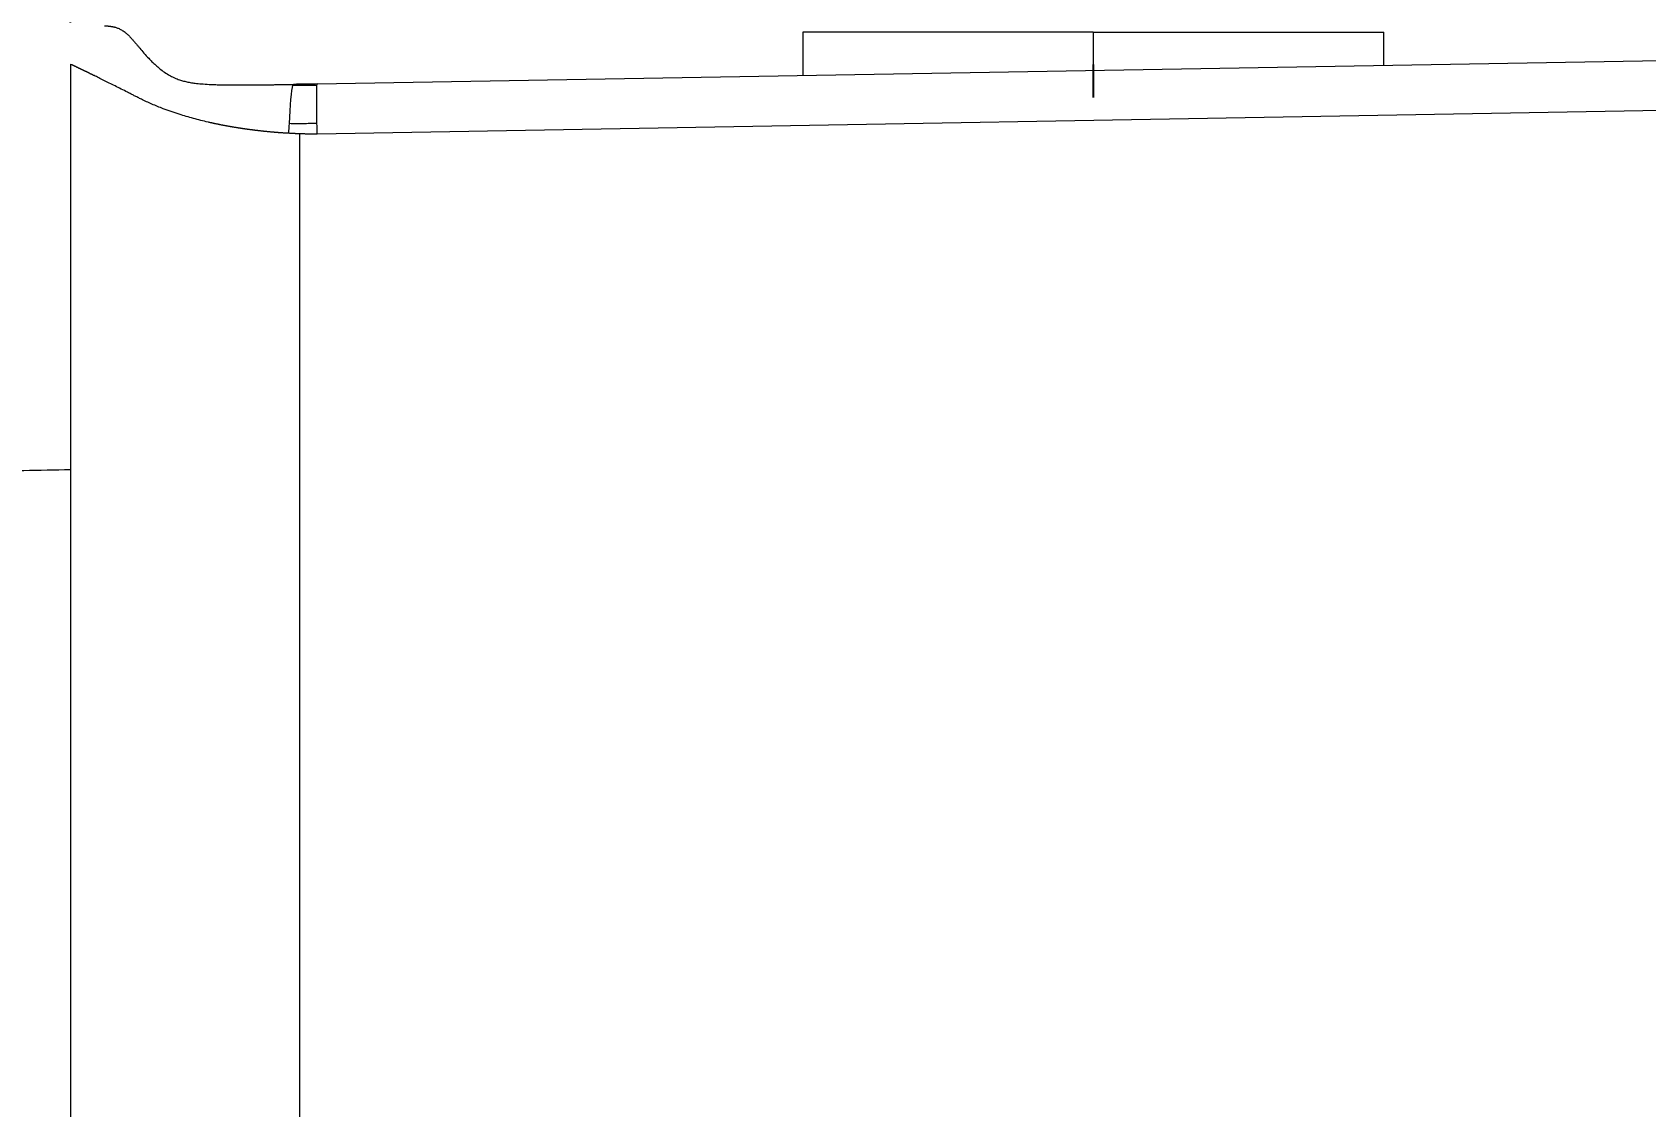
# Model space of a CAD drawing. Header units: millimetres. Extents: x 13235 to 13829, y -4257 to -3417.
# Drawn here: x 13697.81 to 13721.98, y -3945.61 to -3929.51 of the extents above; entities that cross this region are included whole.
import ezdxf

# ---------------------------------------------------------------- set-up
doc = ezdxf.new("R2010")
doc.units = ezdxf.units.MM
doc.header["$LTSCALE"] = 0.1
doc.linetypes.add('CENTER2', pattern=[28.575, 19.05, -3.175, 3.175, -3.175])
doc.linetypes.add('HIDDENX2', pattern=[19.05, 12.7, -6.35])
doc.layers.get('0').update_dxf_attribs({"lineweight": 15})
doc.layers.add('DIM', color=3, linetype='Continuous', lineweight=9)
doc.layers.add('HIDDEN', color=8, linetype='HIDDENX2')
doc.styles.add('ARIAL', font='arial.ttf')
doc.dimstyles.new('사본 ISO-25', dxfattribs={"dimtxt": 4, "dimasz": 3.5, "dimexe": 0.5, "dimexo": 0.625, "dimgap": 1.5, "dimtad": 1, "dimtih": 1, "dimtoh": 1, "dimdec": 1, "dimlfac": 4, "dimdsep": 46, "dimtxsty": 'ARIAL', "dimcen": 0, "dimclrd": 3, "dimclre": 3, "dimclrt": 3, "dimadec": 1, "dimazin": 0, "dimtfac": 1, "dimtdec": 1, "dimtmove": 0, "dimatfit": 3, "dimfxl": 1.25, "dimtfill": 1, "dimarcsym": 0})

# ---------------------------------------------------------------- blocks, each defined once
blk = doc.blocks.new('*D101')
at = {"layer": 'Defpoints', "color": 0, "transparency": 16777216}
for p in [(13734.007, -3917.784), (13698.385, -3929.99), (13734.007, -3930.488)]:
    blk.add_point(p, dxfattribs=at)
at = {"layer": 'DIM', "color": 3, "lineweight": -2, "transparency": 16777216}
for p, q in [((13698.385, -3929.365), (13698.385, -3917.284)), ((13734.007, -3929.863), (13734.007, -3917.284)), ((13698.385, -3917.784), (13692.616, -3917.784)), ((13730.507, -3917.784), (13701.885, -3917.784))]:
    blk.add_line(p, q, dxfattribs=at)
at = {"layer": 'DIM', "color": 3, "transparency": 16777216}
for points in [[(13701.885, -3917.201), (13701.885, -3918.368), (13698.385, -3917.784)], [(13730.507, -3917.201), (13730.507, -3918.368), (13734.007, -3917.784)]]:
    blk.add_solid(points, dxfattribs=at)
at = {"layer": 'DIM', "color": 3, "transparency": 16777216, "insert": (13684.54, -3917.784), "char_height": 4, "attachment_point": 5, "style": 'ARIAL', "bg_fill": 3, "box_fill_scale": 1.1, "bg_fill_color": 256, "bg_fill_true_color": 13158600, "bg_fill_transparency": 0}
blk.add_mtext('142.5', dxfattribs=at)

msp = doc.modelspace()

# ---------------------------------------------------------------- linework, layer by layer
at = {"linetype": 'Continuous', "lineweight": 18, "extrusion": (-1, -2.22045e-16, 0)}
for p, q in [((13709.355, -3929.513), (13709.355, -3930.161)), ((13713.705, -3929.513), (13709.355, -3929.513)), ((13713.705, -3929.513), (13718.055, -3929.513)), ((13718.055, -3930.009), (13718.055, -3929.513)), ((13702.08, -3930.288), (13734.007, -3929.731)), ((13702.08, -3930.288), (13734.007, -3929.731)), ((13698.385, -3929.991), (13698.385, -3955.626)), ((13698.385, -3929.991), (13698.385, -3955.626)), ((13698.385, -3936.07), (13695.592, -3936.119))]:
    msp.add_line(p, q, dxfattribs=at)
at = {"linetype": 'Continuous', "lineweight": 13, "extrusion": (-1, -2.22045e-16, 0)}
for p, q in [((13713.705, -3929.513), (13713.705, -3930.085)), ((13734.007, -3930.48), (13702.08, -3931.038)), ((13734.007, -3930.48), (13702.08, -3931.038)), ((13701.823, -3955.669), (13701.823, -3931.035)), ((13701.823, -3955.669), (13701.823, -3931.035))]:
    msp.add_line(p, q, dxfattribs=at)
at = {"linetype": 'Continuous', "lineweight": 18}
for points, knots in [([(13698.895, -3929.416), (13698.896, -3929.416), (13698.897, -3929.416), (13698.899, -3929.417), (13698.902, -3929.417), (13698.904, -3929.417), (13698.906, -3929.417), (13698.908, -3929.417), (13698.91, -3929.417), (13698.913, -3929.417), (13698.915, -3929.417), (13698.918, -3929.417), (13698.92, -3929.417), (13698.923, -3929.417), (13698.925, -3929.418), (13698.928, -3929.418), (13698.931, -3929.418), (13698.933, -3929.418), (13698.936, -3929.418), (13698.939, -3929.418), (13698.942, -3929.419), (13698.945, -3929.419), (13698.947, -3929.419), (13698.95, -3929.419), (13698.953, -3929.42), (13698.956, -3929.42), (13698.96, -3929.42), (13698.963, -3929.421), (13698.966, -3929.421), (13698.969, -3929.421), (13698.972, -3929.422), (13698.975, -3929.422), (13698.979, -3929.422), (13698.982, -3929.423), (13698.985, -3929.423), (13698.989, -3929.424), (13698.992, -3929.424), (13698.996, -3929.425), (13698.999, -3929.425), (13699.002, -3929.426), (13699.006, -3929.426), (13699.009, -3929.427), (13699.013, -3929.428), (13699.017, -3929.428), (13699.02, -3929.429), (13699.024, -3929.43), (13699.027, -3929.431), (13699.031, -3929.432), (13699.035, -3929.432), (13699.039, -3929.433), (13699.042, -3929.434), (13699.046, -3929.435), (13699.05, -3929.436), (13699.054, -3929.437), (13699.063, -3929.44), (13699.079, -3929.445), (13699.101, -3929.453), (13699.125, -3929.464), (13699.149, -3929.477), (13699.175, -3929.493), (13699.204, -3929.514), (13699.229, -3929.536), (13699.251, -3929.556), (13699.272, -3929.576), (13699.293, -3929.599), (13699.312, -3929.619), (13699.325, -3929.634), (13699.339, -3929.65), (13699.352, -3929.666), (13699.366, -3929.682), (13699.38, -3929.699), (13699.395, -3929.716), (13699.409, -3929.733), (13699.439, -3929.769), (13699.487, -3929.827), (13699.549, -3929.895), (13699.607, -3929.955), (13699.663, -3930.008), (13699.725, -3930.061), (13699.795, -3930.114), (13699.863, -3930.156), (13699.921, -3930.186), (13699.964, -3930.205), (13699.999, -3930.219), (13700.032, -3930.23), (13700.075, -3930.243), (13700.129, -3930.256), (13700.199, -3930.269), (13700.28, -3930.28), (13700.377, -3930.289), (13700.462, -3930.294), (13700.525, -3930.297), (13700.563, -3930.298), (13700.602, -3930.299), (13700.642, -3930.3), (13700.681, -3930.301), (13700.719, -3930.302), (13700.756, -3930.302), (13700.791, -3930.302), (13700.826, -3930.303), (13700.861, -3930.303), (13700.895, -3930.303), (13700.928, -3930.303), (13700.971, -3930.303), (13701.024, -3930.303), (13701.087, -3930.302), (13701.149, -3930.302), (13701.198, -3930.301), (13701.234, -3930.301), (13701.259, -3930.301), (13701.284, -3930.3), (13701.308, -3930.3), (13701.333, -3930.3), (13701.358, -3930.299), (13701.382, -3930.299), (13701.407, -3930.299), (13701.432, -3930.298), (13701.457, -3930.298), (13701.481, -3930.298), (13701.506, -3930.297), (13701.531, -3930.297), (13701.556, -3930.297), (13701.58, -3930.296), (13701.605, -3930.296), (13701.629, -3930.295), (13701.654, -3930.295), (13701.678, -3930.295), (13701.703, -3930.294), (13701.719, -3930.294), (13701.727, -3930.294)], [0, 0, 0, 0, 0.002522, 0.005036, 0.007544, 0.010046, 0.012541, 0.015029, 0.017511, 0.019987, 0.022456, 0.024918, 0.027374, 0.029824, 0.032268, 0.034706, 0.037137, 0.039562, 0.041981, 0.044393, 0.0468, 0.0492, 0.051594, 0.053982, 0.056364, 0.05874, 0.06111, 0.063473, 0.065831, 0.068183, 0.070528, 0.072867, 0.075201, 0.077528, 0.079849, 0.082164, 0.084473, 0.086776, 0.089073, 0.091364, 0.093649, 0.095928, 0.0982, 0.100467, 0.102728, 0.104983, 0.107232, 0.109475, 0.111712, 0.113944, 0.116169, 0.118389, 0.120603, 0.122812, 0.125014, 0.137117, 0.149385, 0.161844, 0.174532, 0.187511, 0.201959, 0.218749, 0.225084, 0.23541, 0.249998, 0.256718, 0.263501, 0.270351, 0.277263, 0.284229, 0.291243, 0.298298, 0.305386, 0.312502, 0.342698, 0.375003, 0.396665, 0.420019, 0.445037, 0.471694, 0.499994, 0.518087, 0.531243, 0.542426, 0.552843, 0.562495, 0.5825, 0.603289, 0.624996, 0.653948, 0.687496, 0.696449, 0.706828, 0.718743, 0.728876, 0.739291, 0.749999, 0.759454, 0.768764, 0.777911, 0.786877, 0.795643, 0.804189, 0.812497, 0.828732, 0.844607, 0.860052, 0.874998, 0.881032, 0.887066, 0.893099, 0.89913, 0.905156, 0.911178, 0.917193, 0.923201, 0.929201, 0.935189, 0.941167, 0.947131, 0.953082, 0.959016, 0.964934, 0.970832, 0.976711, 0.982569, 0.988404, 0.994215, 1, 1, 1, 1]), ([(13698.895, -3929.416), (13698.896, -3929.416), (13698.897, -3929.416), (13698.899, -3929.417), (13698.902, -3929.417), (13698.904, -3929.417), (13698.906, -3929.417), (13698.908, -3929.417), (13698.91, -3929.417), (13698.913, -3929.417), (13698.915, -3929.417), (13698.918, -3929.417), (13698.92, -3929.417), (13698.923, -3929.417), (13698.925, -3929.418), (13698.928, -3929.418), (13698.931, -3929.418), (13698.933, -3929.418), (13698.936, -3929.418), (13698.939, -3929.418), (13698.942, -3929.419), (13698.945, -3929.419), (13698.947, -3929.419), (13698.95, -3929.419), (13698.953, -3929.42), (13698.956, -3929.42), (13698.96, -3929.42), (13698.963, -3929.421), (13698.966, -3929.421), (13698.969, -3929.421), (13698.972, -3929.422), (13698.975, -3929.422), (13698.979, -3929.422), (13698.982, -3929.423), (13698.985, -3929.423), (13698.989, -3929.424), (13698.992, -3929.424), (13698.996, -3929.425), (13698.999, -3929.425), (13699.002, -3929.426), (13699.006, -3929.426), (13699.009, -3929.427), (13699.013, -3929.428), (13699.017, -3929.428), (13699.02, -3929.429), (13699.024, -3929.43), (13699.027, -3929.431), (13699.031, -3929.432), (13699.035, -3929.432), (13699.039, -3929.433), (13699.042, -3929.434), (13699.046, -3929.435), (13699.05, -3929.436), (13699.054, -3929.437), (13699.063, -3929.44), (13699.079, -3929.445), (13699.101, -3929.453), (13699.125, -3929.464), (13699.149, -3929.477), (13699.175, -3929.493), (13699.204, -3929.514), (13699.229, -3929.536), (13699.251, -3929.556), (13699.272, -3929.576), (13699.293, -3929.599), (13699.312, -3929.619), (13699.325, -3929.634), (13699.339, -3929.65), (13699.352, -3929.666), (13699.366, -3929.682), (13699.38, -3929.699), (13699.395, -3929.716), (13699.409, -3929.733), (13699.439, -3929.769), (13699.487, -3929.827), (13699.549, -3929.895), (13699.607, -3929.955), (13699.663, -3930.008), (13699.725, -3930.061), (13699.795, -3930.114), (13699.863, -3930.156), (13699.921, -3930.186), (13699.964, -3930.205), (13699.999, -3930.219), (13700.032, -3930.23), (13700.075, -3930.243), (13700.129, -3930.256), (13700.199, -3930.269), (13700.28, -3930.28), (13700.377, -3930.289), (13700.462, -3930.294), (13700.525, -3930.297), (13700.563, -3930.298), (13700.602, -3930.299), (13700.642, -3930.3), (13700.681, -3930.301), (13700.719, -3930.302), (13700.756, -3930.302), (13700.791, -3930.302), (13700.826, -3930.303), (13700.861, -3930.303), (13700.895, -3930.303), (13700.928, -3930.303), (13700.971, -3930.303), (13701.024, -3930.303), (13701.087, -3930.302), (13701.149, -3930.302), (13701.198, -3930.301), (13701.234, -3930.301), (13701.259, -3930.301), (13701.284, -3930.3), (13701.308, -3930.3), (13701.333, -3930.3), (13701.358, -3930.299), (13701.382, -3930.299), (13701.407, -3930.299), (13701.432, -3930.298), (13701.457, -3930.298), (13701.481, -3930.298), (13701.506, -3930.297), (13701.531, -3930.297), (13701.556, -3930.297), (13701.58, -3930.296), (13701.605, -3930.296), (13701.629, -3930.295), (13701.654, -3930.295), (13701.678, -3930.295), (13701.703, -3930.294), (13701.719, -3930.294), (13701.727, -3930.294)], [0, 0, 0, 0, 0.002522, 0.005036, 0.007544, 0.010046, 0.012541, 0.015029, 0.017511, 0.019987, 0.022456, 0.024918, 0.027374, 0.029824, 0.032268, 0.034706, 0.037137, 0.039562, 0.041981, 0.044393, 0.0468, 0.0492, 0.051594, 0.053982, 0.056364, 0.05874, 0.06111, 0.063473, 0.065831, 0.068183, 0.070528, 0.072867, 0.075201, 0.077528, 0.079849, 0.082164, 0.084473, 0.086776, 0.089073, 0.091364, 0.093649, 0.095928, 0.0982, 0.100467, 0.102728, 0.104983, 0.107232, 0.109475, 0.111712, 0.113944, 0.116169, 0.118389, 0.120603, 0.122812, 0.125014, 0.137117, 0.149385, 0.161844, 0.174532, 0.187511, 0.201959, 0.218749, 0.225084, 0.23541, 0.249998, 0.256718, 0.263501, 0.270351, 0.277263, 0.284229, 0.291243, 0.298298, 0.305386, 0.312502, 0.342698, 0.375003, 0.396665, 0.420019, 0.445037, 0.471694, 0.499994, 0.518087, 0.531243, 0.542426, 0.552843, 0.562495, 0.5825, 0.603289, 0.624996, 0.653948, 0.687496, 0.696449, 0.706828, 0.718743, 0.728876, 0.739291, 0.749999, 0.759454, 0.768764, 0.777911, 0.786877, 0.795643, 0.804189, 0.812497, 0.828732, 0.844607, 0.860052, 0.874998, 0.881032, 0.887066, 0.893099, 0.89913, 0.905156, 0.911178, 0.917193, 0.923201, 0.929201, 0.935189, 0.941167, 0.947131, 0.953082, 0.959016, 0.964934, 0.970832, 0.976711, 0.982569, 0.988404, 0.994215, 1, 1, 1, 1]), ([(13702.08, -3930.288), (13702.051, -3930.288), (13702.006, -3930.289), (13701.948, -3930.29), (13701.889, -3930.291), (13701.815, -3930.292), (13701.756, -3930.293), (13701.727, -3930.294)], [0, 0, 0, 0, 0.25, 0.375, 0.5, 0.75, 1, 1, 1, 1]), ([(13702.08, -3930.288), (13702.051, -3930.288), (13702.006, -3930.289), (13701.948, -3930.29), (13701.889, -3930.291), (13701.815, -3930.292), (13701.756, -3930.293), (13701.727, -3930.294)], [0, 0, 0, 0, 0.25, 0.375, 0.5, 0.75, 1, 1, 1, 1])]:
    msp.add_open_spline(points, degree=3, knots=knots, dxfattribs=at)
for points, degree in [([(13698.385, -3929.99), (13698.385, -3929.992)], 1), ([(13698.401, -3929.999), (13698.395, -3929.996), (13698.387, -3929.992), (13698.385, -3929.991), (13698.385, -3929.991)], 3), ([(13698.401, -3929.999), (13698.395, -3929.996), (13698.387, -3929.992), (13698.385, -3929.991), (13698.385, -3929.991)], 3), ([(13701.656, -3931.027), (13701.658, -3930.979), (13701.661, -3930.931), (13701.664, -3930.882)], 3), ([(13701.656, -3931.027), (13701.658, -3930.979), (13701.661, -3930.931), (13701.664, -3930.882)], 3), ([(13698.385, -3936.07), (13697.919, -3936.078), (13696.988, -3936.095), (13696.057, -3936.111), (13695.592, -3936.119)], 3)]:
    msp.add_open_spline(points, degree=degree, dxfattribs=at)
at = {"linetype": 'Continuous', "lineweight": 13}
for points, knots in [([(13701.656, -3931.027), (13701.651, -3931.027), (13701.641, -3931.026), (13701.626, -3931.025), (13701.612, -3931.025), (13701.597, -3931.024), (13701.583, -3931.023), (13701.568, -3931.022), (13701.553, -3931.021), (13701.539, -3931.02), (13701.524, -3931.019), (13701.51, -3931.018), (13701.495, -3931.017), (13701.48, -3931.015), (13701.466, -3931.014), (13701.451, -3931.013), (13701.437, -3931.012), (13701.422, -3931.011), (13701.407, -3931.009), (13701.393, -3931.008), (13701.378, -3931.007), (13701.364, -3931.005), (13701.349, -3931.004), (13701.335, -3931.003), (13701.32, -3931.001), (13701.306, -3931), (13701.291, -3930.998), (13701.277, -3930.997), (13701.262, -3930.995), (13701.248, -3930.994), (13701.233, -3930.992), (13701.219, -3930.99), (13701.204, -3930.989), (13701.19, -3930.987), (13701.176, -3930.985), (13701.161, -3930.984), (13701.147, -3930.982), (13701.132, -3930.98), (13701.118, -3930.978), (13701.104, -3930.976), (13701.089, -3930.975), (13701.075, -3930.973), (13701.061, -3930.971), (13701.046, -3930.969), (13701.032, -3930.967), (13701.018, -3930.965), (13701.004, -3930.963), (13700.989, -3930.961), (13700.975, -3930.959), (13700.961, -3930.957), (13700.947, -3930.955), (13700.932, -3930.952), (13700.918, -3930.95), (13700.904, -3930.948), (13700.89, -3930.946), (13700.876, -3930.943), (13700.862, -3930.941), (13700.848, -3930.939), (13700.834, -3930.936), (13700.82, -3930.934), (13700.806, -3930.932), (13700.791, -3930.929), (13700.777, -3930.927), (13700.764, -3930.924), (13700.75, -3930.922), (13700.736, -3930.919), (13700.722, -3930.917), (13700.708, -3930.914), (13700.694, -3930.912), (13700.68, -3930.909), (13700.666, -3930.906), (13700.652, -3930.904), (13700.639, -3930.901), (13700.625, -3930.898), (13700.611, -3930.895), (13700.597, -3930.892), (13700.583, -3930.89), (13700.57, -3930.887), (13700.556, -3930.884), (13700.542, -3930.881), (13700.529, -3930.878), (13700.515, -3930.875), (13700.502, -3930.872), (13700.488, -3930.869), (13700.475, -3930.866), (13700.461, -3930.863), (13700.415, -3930.852), (13700.336, -3930.833), (13700.227, -3930.805), (13700.12, -3930.774), (13700.029, -3930.746), (13699.954, -3930.722), (13699.893, -3930.701), (13699.834, -3930.68), (13699.736, -3930.644), (13699.604, -3930.59), (13699.48, -3930.533), (13699.401, -3930.494), (13699.366, -3930.476), (13699.332, -3930.458), (13699.292, -3930.438), (13699.225, -3930.404), (13699.145, -3930.363), (13699.053, -3930.317), (13698.966, -3930.274), (13698.884, -3930.233), (13698.808, -3930.195), (13698.757, -3930.17), (13698.727, -3930.156), (13698.716, -3930.15), (13698.704, -3930.144), (13698.693, -3930.139), (13698.682, -3930.134), (13698.671, -3930.128), (13698.66, -3930.123), (13698.65, -3930.118), (13698.639, -3930.113), (13698.629, -3930.108), (13698.619, -3930.103), (13698.61, -3930.099), (13698.6, -3930.094), (13698.591, -3930.09), (13698.582, -3930.085), (13698.573, -3930.081), (13698.564, -3930.077), (13698.556, -3930.073), (13698.547, -3930.069), (13698.539, -3930.065), (13698.531, -3930.061), (13698.524, -3930.057), (13698.516, -3930.054), (13698.509, -3930.05), (13698.502, -3930.047), (13698.495, -3930.043), (13698.488, -3930.04), (13698.482, -3930.037), (13698.475, -3930.034), (13698.469, -3930.031), (13698.464, -3930.028), (13698.458, -3930.026), (13698.452, -3930.023), (13698.447, -3930.021), (13698.442, -3930.018), (13698.437, -3930.016), (13698.433, -3930.014), (13698.428, -3930.012), (13698.424, -3930.01), (13698.42, -3930.008), (13698.416, -3930.006), (13698.413, -3930.004), (13698.41, -3930.003), (13698.406, -3930.001), (13698.403, -3930), (13698.402, -3929.999), (13698.401, -3929.999)], [0, 0, 0, 0, 0.002907, 0.005814, 0.008721, 0.01163, 0.014539, 0.017448, 0.020358, 0.023269, 0.02618, 0.029092, 0.032005, 0.034918, 0.037832, 0.040747, 0.043662, 0.046578, 0.049495, 0.052413, 0.055331, 0.05825, 0.06117, 0.06409, 0.067011, 0.069934, 0.072856, 0.07578, 0.078704, 0.08163, 0.084556, 0.087483, 0.09041, 0.093339, 0.096269, 0.099199, 0.10213, 0.105062, 0.107995, 0.110929, 0.113864, 0.1168, 0.119737, 0.122674, 0.125613, 0.128553, 0.131493, 0.134435, 0.137378, 0.140321, 0.143266, 0.146211, 0.149158, 0.152106, 0.155055, 0.158004, 0.160955, 0.163907, 0.16686, 0.169815, 0.17277, 0.175726, 0.178684, 0.181642, 0.184602, 0.187563, 0.190525, 0.193489, 0.196453, 0.199419, 0.202386, 0.205354, 0.208323, 0.211294, 0.214265, 0.217239, 0.220213, 0.223188, 0.226165, 0.229143, 0.232123, 0.235103, 0.238085, 0.241069, 0.244053, 0.247039, 0.250027, 0.274787, 0.299703, 0.324781, 0.350025, 0.364892, 0.379848, 0.394892, 0.410026, 0.455063, 0.500019, 0.515642, 0.525124, 0.531268, 0.546598, 0.562519, 0.594258, 0.625015, 0.656633, 0.687997, 0.719117, 0.750006, 0.755513, 0.761015, 0.766513, 0.772007, 0.777497, 0.782984, 0.788466, 0.793944, 0.799419, 0.80489, 0.810358, 0.815822, 0.821282, 0.826739, 0.832193, 0.837644, 0.843091, 0.848535, 0.853976, 0.859415, 0.86485, 0.870283, 0.875712, 0.881139, 0.886564, 0.891986, 0.897405, 0.902822, 0.908237, 0.913649, 0.91906, 0.924468, 0.929874, 0.935278, 0.94068, 0.946081, 0.951479, 0.956876, 0.962272, 0.967665, 0.973058, 0.978449, 0.983838, 0.989227, 0.994614, 1, 1, 1, 1]), ([(13701.656, -3931.027), (13701.651, -3931.027), (13701.641, -3931.026), (13701.626, -3931.025), (13701.612, -3931.025), (13701.597, -3931.024), (13701.583, -3931.023), (13701.568, -3931.022), (13701.553, -3931.021), (13701.539, -3931.02), (13701.524, -3931.019), (13701.51, -3931.018), (13701.495, -3931.017), (13701.48, -3931.015), (13701.466, -3931.014), (13701.451, -3931.013), (13701.437, -3931.012), (13701.422, -3931.011), (13701.407, -3931.009), (13701.393, -3931.008), (13701.378, -3931.007), (13701.364, -3931.005), (13701.349, -3931.004), (13701.335, -3931.003), (13701.32, -3931.001), (13701.306, -3931), (13701.291, -3930.998), (13701.277, -3930.997), (13701.262, -3930.995), (13701.248, -3930.994), (13701.233, -3930.992), (13701.219, -3930.99), (13701.204, -3930.989), (13701.19, -3930.987), (13701.176, -3930.985), (13701.161, -3930.984), (13701.147, -3930.982), (13701.132, -3930.98), (13701.118, -3930.978), (13701.104, -3930.976), (13701.089, -3930.975), (13701.075, -3930.973), (13701.061, -3930.971), (13701.046, -3930.969), (13701.032, -3930.967), (13701.018, -3930.965), (13701.004, -3930.963), (13700.989, -3930.961), (13700.975, -3930.959), (13700.961, -3930.957), (13700.947, -3930.955), (13700.932, -3930.952), (13700.918, -3930.95), (13700.904, -3930.948), (13700.89, -3930.946), (13700.876, -3930.943), (13700.862, -3930.941), (13700.848, -3930.939), (13700.834, -3930.936), (13700.82, -3930.934), (13700.806, -3930.932), (13700.791, -3930.929), (13700.777, -3930.927), (13700.764, -3930.924), (13700.75, -3930.922), (13700.736, -3930.919), (13700.722, -3930.917), (13700.708, -3930.914), (13700.694, -3930.912), (13700.68, -3930.909), (13700.666, -3930.906), (13700.652, -3930.904), (13700.639, -3930.901), (13700.625, -3930.898), (13700.611, -3930.895), (13700.597, -3930.892), (13700.583, -3930.89), (13700.57, -3930.887), (13700.556, -3930.884), (13700.542, -3930.881), (13700.529, -3930.878), (13700.515, -3930.875), (13700.502, -3930.872), (13700.488, -3930.869), (13700.475, -3930.866), (13700.461, -3930.863), (13700.415, -3930.852), (13700.336, -3930.833), (13700.227, -3930.805), (13700.12, -3930.774), (13700.029, -3930.746), (13699.954, -3930.722), (13699.893, -3930.701), (13699.834, -3930.68), (13699.736, -3930.644), (13699.604, -3930.59), (13699.48, -3930.533), (13699.401, -3930.494), (13699.366, -3930.476), (13699.332, -3930.458), (13699.292, -3930.438), (13699.225, -3930.404), (13699.145, -3930.363), (13699.053, -3930.317), (13698.966, -3930.274), (13698.884, -3930.233), (13698.808, -3930.195), (13698.757, -3930.17), (13698.727, -3930.156), (13698.716, -3930.15), (13698.704, -3930.144), (13698.693, -3930.139), (13698.682, -3930.134), (13698.671, -3930.128), (13698.66, -3930.123), (13698.65, -3930.118), (13698.639, -3930.113), (13698.629, -3930.108), (13698.619, -3930.103), (13698.61, -3930.099), (13698.6, -3930.094), (13698.591, -3930.09), (13698.582, -3930.085), (13698.573, -3930.081), (13698.564, -3930.077), (13698.556, -3930.073), (13698.547, -3930.069), (13698.539, -3930.065), (13698.531, -3930.061), (13698.524, -3930.057), (13698.516, -3930.054), (13698.509, -3930.05), (13698.502, -3930.047), (13698.495, -3930.043), (13698.488, -3930.04), (13698.482, -3930.037), (13698.475, -3930.034), (13698.469, -3930.031), (13698.464, -3930.028), (13698.458, -3930.026), (13698.452, -3930.023), (13698.447, -3930.021), (13698.442, -3930.018), (13698.437, -3930.016), (13698.433, -3930.014), (13698.428, -3930.012), (13698.424, -3930.01), (13698.42, -3930.008), (13698.416, -3930.006), (13698.413, -3930.004), (13698.41, -3930.003), (13698.406, -3930.001), (13698.403, -3930), (13698.402, -3929.999), (13698.401, -3929.999)], [0, 0, 0, 0, 0.002907, 0.005814, 0.008721, 0.01163, 0.014539, 0.017448, 0.020358, 0.023269, 0.02618, 0.029092, 0.032005, 0.034918, 0.037832, 0.040747, 0.043662, 0.046578, 0.049495, 0.052413, 0.055331, 0.05825, 0.06117, 0.06409, 0.067011, 0.069934, 0.072856, 0.07578, 0.078704, 0.08163, 0.084556, 0.087483, 0.09041, 0.093339, 0.096269, 0.099199, 0.10213, 0.105062, 0.107995, 0.110929, 0.113864, 0.1168, 0.119737, 0.122674, 0.125613, 0.128553, 0.131493, 0.134435, 0.137378, 0.140321, 0.143266, 0.146211, 0.149158, 0.152106, 0.155055, 0.158004, 0.160955, 0.163907, 0.16686, 0.169815, 0.17277, 0.175726, 0.178684, 0.181642, 0.184602, 0.187563, 0.190525, 0.193489, 0.196453, 0.199419, 0.202386, 0.205354, 0.208323, 0.211294, 0.214265, 0.217239, 0.220213, 0.223188, 0.226165, 0.229143, 0.232123, 0.235103, 0.238085, 0.241069, 0.244053, 0.247039, 0.250027, 0.274787, 0.299703, 0.324781, 0.350025, 0.364892, 0.379848, 0.394892, 0.410026, 0.455063, 0.500019, 0.515642, 0.525124, 0.531268, 0.546598, 0.562519, 0.594258, 0.625015, 0.656633, 0.687997, 0.719117, 0.750006, 0.755513, 0.761015, 0.766513, 0.772007, 0.777497, 0.782984, 0.788466, 0.793944, 0.799419, 0.80489, 0.810358, 0.815822, 0.821282, 0.826739, 0.832193, 0.837644, 0.843091, 0.848535, 0.853976, 0.859415, 0.86485, 0.870283, 0.875712, 0.881139, 0.886564, 0.891986, 0.897405, 0.902822, 0.908237, 0.913649, 0.91906, 0.924468, 0.929874, 0.935278, 0.94068, 0.946081, 0.951479, 0.956876, 0.962272, 0.967665, 0.973058, 0.978449, 0.983838, 0.989227, 0.994614, 1, 1, 1, 1]), ([(13701.717, -3930.307), (13701.747, -3930.307), (13701.807, -3930.307), (13701.882, -3930.306), (13701.942, -3930.306), (13702.002, -3930.305), (13702.048, -3930.305), (13702.078, -3930.304)], [0, 0, 0, 0, 0.25, 0.5, 0.625, 0.75, 1, 1, 1, 1]), ([(13701.717, -3930.307), (13701.747, -3930.307), (13701.807, -3930.307), (13701.882, -3930.306), (13701.942, -3930.306), (13702.002, -3930.305), (13702.048, -3930.305), (13702.078, -3930.304)], [0, 0, 0, 0, 0.25, 0.5, 0.625, 0.75, 1, 1, 1, 1]), ([(13702.078, -3930.879), (13702.077, -3930.83), (13702.075, -3930.69), (13702.074, -3930.534), (13702.075, -3930.415), (13702.076, -3930.346), (13702.077, -3930.315), (13702.078, -3930.304)], [0, 0, 0, 0, 0.164882, 0.498929, 0.665953, 0.832976, 1, 1, 1, 1]), ([(13702.078, -3930.879), (13702.077, -3930.83), (13702.075, -3930.69), (13702.074, -3930.534), (13702.075, -3930.415), (13702.076, -3930.346), (13702.077, -3930.315), (13702.078, -3930.304)], [0, 0, 0, 0, 0.164882, 0.498929, 0.665953, 0.832976, 1, 1, 1, 1]), ([(13701.823, -3931.035), (13701.819, -3931.035), (13701.809, -3931.034), (13701.794, -3931.034), (13701.779, -3931.033), (13701.765, -3931.033), (13701.751, -3931.032), (13701.737, -3931.031), (13701.723, -3931.031), (13701.709, -3931.03), (13701.696, -3931.029), (13701.682, -3931.029), (13701.669, -3931.028), (13701.66, -3931.027), (13701.656, -3931.027)], [0, 0, 0, 0, 0.088281, 0.175661, 0.262141, 0.347722, 0.432403, 0.516185, 0.599067, 0.681051, 0.762136, 0.842322, 0.92161, 1, 1, 1, 1]), ([(13701.823, -3931.035), (13701.819, -3931.035), (13701.809, -3931.034), (13701.794, -3931.034), (13701.779, -3931.033), (13701.765, -3931.033), (13701.751, -3931.032), (13701.737, -3931.031), (13701.723, -3931.031), (13701.709, -3931.03), (13701.696, -3931.029), (13701.682, -3931.029), (13701.669, -3931.028), (13701.66, -3931.027), (13701.656, -3931.027)], [0, 0, 0, 0, 0.088281, 0.175661, 0.262141, 0.347722, 0.432403, 0.516185, 0.599067, 0.681051, 0.762136, 0.842322, 0.92161, 1, 1, 1, 1]), ([(13702.078, -3930.879), (13702.043, -3930.88), (13701.974, -3930.882), (13701.888, -3930.883), (13701.819, -3930.884), (13701.767, -3930.884), (13701.715, -3930.884), (13701.681, -3930.883), (13701.664, -3930.882)], [0, 0, 0, 0, 0.25, 0.5, 0.625, 0.75, 0.875, 1, 1, 1, 1]), ([(13702.078, -3930.879), (13702.043, -3930.88), (13701.974, -3930.882), (13701.888, -3930.883), (13701.819, -3930.884), (13701.767, -3930.884), (13701.715, -3930.884), (13701.681, -3930.883), (13701.664, -3930.882)], [0, 0, 0, 0, 0.25, 0.5, 0.625, 0.75, 0.875, 1, 1, 1, 1])]:
    msp.add_open_spline(points, degree=3, knots=knots, dxfattribs=at)
for points, degree in [([(13701.664, -3930.882), (13701.678, -3930.621), (13701.694, -3930.368), (13701.717, -3930.307)], 3), ([(13701.664, -3930.882), (13701.678, -3930.621), (13701.694, -3930.368), (13701.717, -3930.307)], 3), ([(13701.717, -3930.307), (13701.72, -3930.299), (13701.723, -3930.294), (13701.727, -3930.294)], 3), ([(13701.717, -3930.307), (13701.72, -3930.299), (13701.723, -3930.294), (13701.727, -3930.294)], 3), ([(13702.078, -3930.304), (13702.078, -3930.294), (13702.079, -3930.288), (13702.08, -3930.288)], 3), ([(13702.078, -3930.304), (13702.078, -3930.294), (13702.079, -3930.288), (13702.08, -3930.288)], 3), ([(13702.08, -3931.038), (13701.954, -3931.04), (13701.823, -3931.035)], 2), ([(13702.08, -3931.038), (13701.954, -3931.04), (13701.823, -3931.035)], 2), ([(13702.08, -3931.038), (13702.079, -3930.982), (13702.078, -3930.93), (13702.078, -3930.879)], 3), ([(13702.08, -3931.038), (13702.079, -3930.982), (13702.078, -3930.93), (13702.078, -3930.879)], 3)]:
    msp.add_open_spline(points, degree=degree, dxfattribs=at)
at = {"layer": 'HIDDEN', "color": 1, "linetype": 'CENTER2', "ltscale": 7}
msp.add_line((13713.705, -3654.404), (13713.705, -3930.488), dxfattribs=at)

# ---------------------------------------------------------------- next in the draw order: dimensions: what is measured, and where the dimension line sits
at = {"layer": 'DIM'}
dim = msp.add_linear_dim(base=(13734.007, -3917.784), p1=(13698.385, -3929.99), p2=(13734.007, -3930.488), dimstyle='사본 ISO-25', override={"dimtad": 0}, dxfattribs=at)
dim.commit()
dim.dimension.update_dxf_attribs({"geometry": '*D101', "text_midpoint": (13684.54, -3917.784), "dimtype": 160})

doc.saveas('drawing.dxf')
